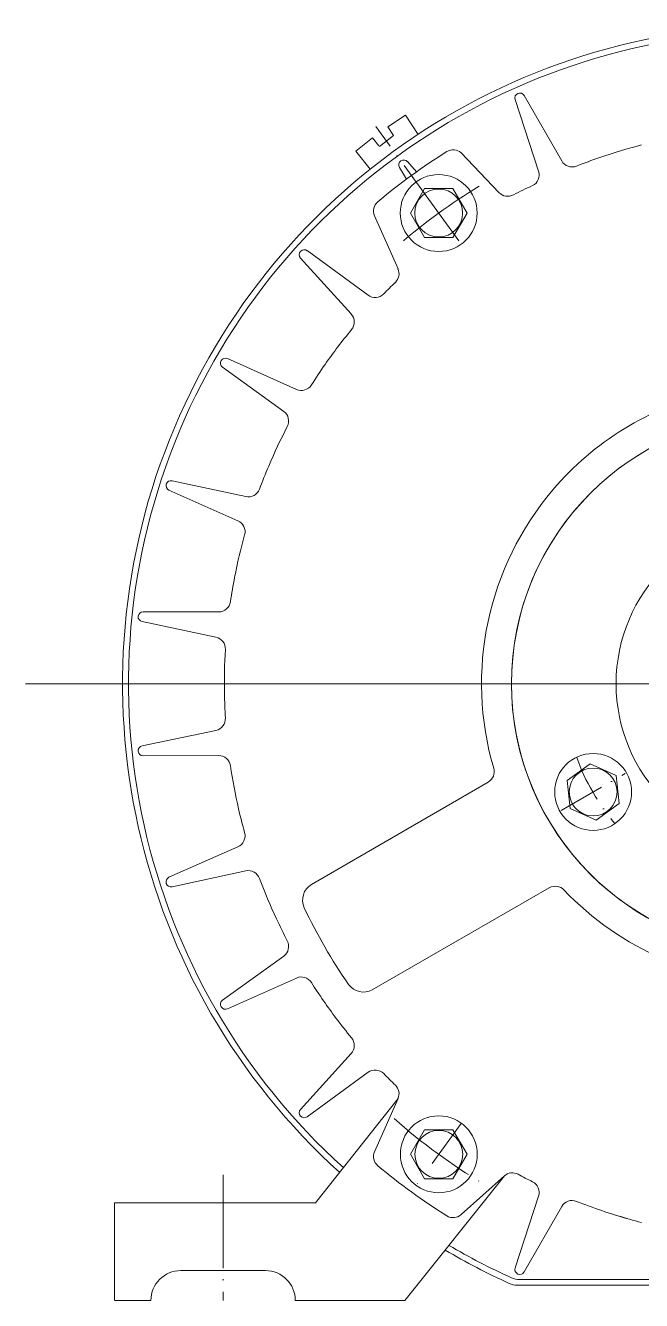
# Model space of a CAD drawing. Header units: inches. Extents: x 0 to 1189, y 0 to 883.
# Drawn here: x 700.6 to 859.2, y 290.8 to 618.9 of the extents above; entities that cross this region are included whole.
import ezdxf

# ---------------------------------------------------------------- set-up
doc = ezdxf.new("R2010")
doc.units = ezdxf.units.IN
doc.header["$MEASUREMENT"] = 0
for name, pattern in [('ACAD_ISO04W100', [30, 24, -3, 0, -3]), ('ACAD_ISO10W100', [18, 12, -3, 0, -3]), ('DASHDOT', [25.4, 12.7, -6.35, 0, -6.35])]:
    doc.linetypes.add(name, pattern=pattern)

msp = doc.modelspace()

# ---------------------------------------------------------------- linework, layer by layer
at = {"lineweight": 15}
for p, q in [((829, 600.92), (838.67, 584.08)), ((826.67, 599.88), (832.72, 581.42)), ((798.42, 595.89), (793.85, 592.88)), ((801.69, 590.92), (798.42, 595.89)), ((793.85, 592.88), (795.33, 590.64)), ((785.65, 586.62), (789.93, 590.03)), ((789.93, 590.03), (791.6, 587.93)), ((795.33, 590.64), (791.73, 587.77)), ((789.37, 581.96), (785.65, 586.62)), ((812.76, 586.17), (822.51, 575.92)), ((796.9, 582.39), (798.66, 579.36)), ((798.96, 583.89), (801.3, 581.28)), ((790.47, 569.97), (796.51, 556.29)), ((771.42, 559.09), (784.45, 544.68)), ((773.12, 560.98), (788.81, 549.53)), ((752.61, 533.2), (770.34, 525.26)), ((751.34, 530.99), (767.08, 519.61)), ((737.54, 499.34), (755.3, 491.48)), ((738.32, 501.76), (757.31, 497.68)), ((730.88, 468.04), (750.31, 468)), ((730.62, 465.51), (749.63, 461.51)), ((1132.76, 449.51), (700.59, 449.51)), ((730.62, 433.51), (749.63, 437.51)), ((730.88, 430.98), (750.31, 431.02)), ((819.75, 424.2), (774.24, 397.83)), ((737.54, 399.68), (755.3, 407.54)), ((738.32, 397.26), (757.31, 401.34)), ((789.87, 370.76), (835.46, 396.98)), ((751.34, 368.03), (767.08, 379.41)), ((752.61, 365.82), (770.34, 373.76)), ((771.42, 339.94), (784.45, 354.34)), ((773.12, 338.04), (788.81, 349.5)), ((775.29, 315.87), (796.51, 342.73)), ((790.47, 329.06), (796.51, 342.73)), ((798.3, 290.75), (823.91, 322.83)), ((812.76, 312.86), (823.91, 322.83)), ((775.4, 315.87), (723.47, 315.87)), ((723.47, 290.75), (723.47, 315.87)), ((826.67, 299.14), (832.72, 317.6)), ((829, 298.1), (838.67, 314.95)), ((762.37, 298.45), (740.57, 298.45)), ((962.25, 296.15), (827.78, 296.15)), ((827.23, 294.71), (962.8, 294.71)), ((732.87, 290.75), (723.57, 290.75)), ((798.3, 290.75), (770.07, 290.75))]:
    msp.add_line(p, q, dxfattribs=at)
at = {"linetype": 'ACAD_ISO04W100', "lineweight": 15}
for p, q in [((812.19, 563.51), (790.81, 592.94)), ((751.47, 323.07), (751.47, 290.75))]:
    msp.add_line(p, q, dxfattribs=at)
at = {"linetype": 'ACAD_ISO10W100', "lineweight": 15}
msp.add_line((838.5, 416.88), (855.01, 426.41), dxfattribs=at)
at = {"linetype": 'DASHDOT', "lineweight": 15}
msp.add_line((812.76, 336.29), (801.26, 320.47), dxfattribs=at)
at = {"lineweight": 15}
for points in [[(803.34, 564.36), (810.63, 564.36), (814.28, 570.67), (810.63, 576.99), (803.34, 576.99), (799.69, 570.67)], [(852.65, 425.93), (845.99, 428.9), (840.09, 424.61), (840.85, 417.36), (847.51, 414.39), (853.42, 418.68)], [(803.36, 322.06), (810.66, 322.06), (814.31, 328.38), (810.66, 334.7), (803.36, 334.7), (799.72, 328.38)]]:
    msp.add_lwpolyline(points, close=True, dxfattribs=at)
for centre, radius in [((806.99, 570.67), 9.9), ((806.99, 570.67), 6.16), ((846.75, 421.65), 9.9), ((846.75, 421.65), 6.16), ((807.01, 328.38), 9.9), ((807.01, 328.38), 6.16)]:
    msp.add_circle(centre, radius, dxfattribs=at)
for centre, radius, start, end in [((895.02, 449.51), 169.43, 15.4185, 227.9632), ((895.02, 449.51), 167.89, 15.5635, 227.927), ((827.89, 600.28), 1.28, 29.8743, 198.1257), ((895.02, 449.51), 143.22, 104.4779, 108.9779), ((895.02, 449.51), 161.7, 122.1068, 129.8932), ((798.01, 583.03), 1.28, 41.8743, 210.1257), ((810.71, 583.87), 3.08, 48.1639, 122.1068), ((895.02, 449.51), 143.22, 108.9779, 111.5221), ((829.79, 580.47), 3.08, 296.4779, 18.1257), ((841.34, 585.61), 3.08, 209.8743, 291.5221), ((851.41, 529.06), 52.7, 112.6027, 118.5661), ((824.74, 578.05), 3.08, 223.5803, 298.5661), ((793.28, 571.21), 3.08, 129.8932, 203.8361), ((772.37, 559.94), 1.28, 53.8743, 222.1257), ((793.69, 555.04), 3.08, 313.8344, 23.8361), ((895.02, 449.51), 143.22, 133.8344, 135.5221), ((895.02, 449.51), 143.22, 133.8344, 134.0221), ((790.63, 552.01), 3.08, 233.8743, 315.5221), ((782.16, 542.61), 3.08, 320.4779, 42.1257), ((895.02, 449.51), 143.22, 140.4779, 144.9779), ((752.09, 532.03), 1.28, 65.8743, 234.1257), ((895.02, 449.51), 143.22, 144.9779, 147.5221), ((771.6, 528.07), 3.08, 245.8743, 327.5221), ((895.02, 449.51), 77, 103.5738, 139.5738), ((765.27, 517.12), 3.08, 332.4779, 54.1257), ((895.02, 449.51), 69.3, 90, 270), ((895.02, 449.51), 69.3, 90, 343.5846), ((895.02, 449.51), 143.22, 152.4779, 156.9779), ((895.02, 449.51), 143.22, 156.9779, 159.5221), ((738.05, 500.51), 1.28, 77.8743, 246.1257), ((757.96, 500.69), 3.08, 257.8743, 339.5221), ((895.02, 449.51), 77, 139.5738, 196.4262), ((754.05, 488.66), 3.08, 344.4779, 66.1257), ((895.02, 449.51), 42.35, 90, 270), ((895.02, 449.51), 143.22, 164.4779, 168.9779), ((895.02, 449.51), 143.22, 168.9779, 171.5221), ((750.31, 471.08), 3.08, 269.8743, 351.5221), ((730.88, 466.76), 1.28, 89.8743, 258.1257), ((748.99, 458.5), 3.08, 356.4779, 78.1257), ((895.02, 449.51), 143.22, 176.4779, 180.9779), ((895.02, 449.51), 143.22, 180.9779, 183.5221), ((748.99, 440.52), 3.08, 281.8743, 3.5221), ((730.88, 432.26), 1.28, 101.8743, 270.1257), ((750.31, 427.94), 3.08, 8.4779, 90.1257), ((895.02, 449.51), 143.22, 188.4779, 192.9779), ((818.2, 426.87), 3.08, 300.0912, 16.4262), ((895.02, 449.51), 143.22, 192.9779, 195.5221), ((754.05, 410.36), 3.08, 293.8743, 15.5221), ((757.96, 398.33), 3.08, 20.4779, 102.1257), ((738.05, 398.51), 1.28, 113.8743, 282.1257), ((895.02, 449.51), 143.22, 200.4779, 204.9779), ((776.55, 393.83), 4.62, 120, 205.1748), ((837, 394.31), 3.08, 43.5738, 119.9088), ((895.02, 449.51), 77, 223.5738, 270), ((895.02, 449.51), 135.52, 205.1748, 214.8252), ((895.02, 449.51), 143.22, 204.9779, 207.5221), ((765.27, 381.91), 3.08, 305.8743, 27.5221), ((771.6, 370.95), 3.08, 32.4779, 114.1257), ((895.02, 449.51), 143.22, 212.4779, 216.9779), ((787.56, 374.76), 4.62, 214.8252, 300), ((752.09, 366.99), 1.28, 125.8743, 294.1257), ((895.02, 449.51), 143.22, 216.9779, 219.5221), ((782.16, 356.41), 3.08, 317.8743, 39.5221), ((790.63, 347.01), 3.08, 44.4779, 126.1257), ((895.02, 449.51), 143.22, 224.4779, 226.1656), ((793.69, 343.98), 3.08, 336.1639, 46.1656), ((793.69, 343.98), 3.08, 336.1639, 46.1656), ((772.37, 339.08), 1.28, 137.8743, 306.1257), ((793.28, 327.81), 3.08, 156.1639, 230.1068), ((895.02, 449.51), 161.7, 230.1068, 237.8932), ((825.96, 320.54), 3.08, 61.8344, 131.8361), ((895.02, 449.51), 143.22, 241.8344, 243.5221), ((829.79, 318.56), 3.08, 341.8743, 63.5221), ((841.34, 313.41), 3.08, 68.4779, 150.1257), ((895.02, 449.51), 143.22, 248.4779, 254.0221), ((810.71, 315.15), 3.08, 237.8932, 311.8361), ((895.02, 449.51), 143.22, 252.9779, 255.5221), ((895.02, 449.51), 169.43, 239.3589, 245.6533), ((895.02, 449.51), 167.89, 239.4323, 245.6194), ((827.89, 298.74), 1.28, 161.8743, 330.1257), ((740.57, 290.75), 7.7, 90, 180), ((762.37, 290.75), 7.7, 0, 90), ((827.78, 301.15), 5, 245.6194, 270), ((827.23, 299.71), 5, 245.6533, 270)]:
    msp.add_arc(centre, radius, start, end, dxfattribs=at)
at = {"linetype": 'ACAD_ISO04W100', "lineweight": 15}
for start, end in [(121.2252, 130.9264), (228.363, 239.2428)]:
    msp.add_arc((895.02, 449.51), 149.76, start, end, dxfattribs=at)
at = {"linetype": 'ACAD_ISO10W100', "lineweight": 15}
msp.add_arc((895.02, 449.51), 55.83, 199.8727, 220.0125, dxfattribs=at)

doc.saveas('drawing.dxf')
